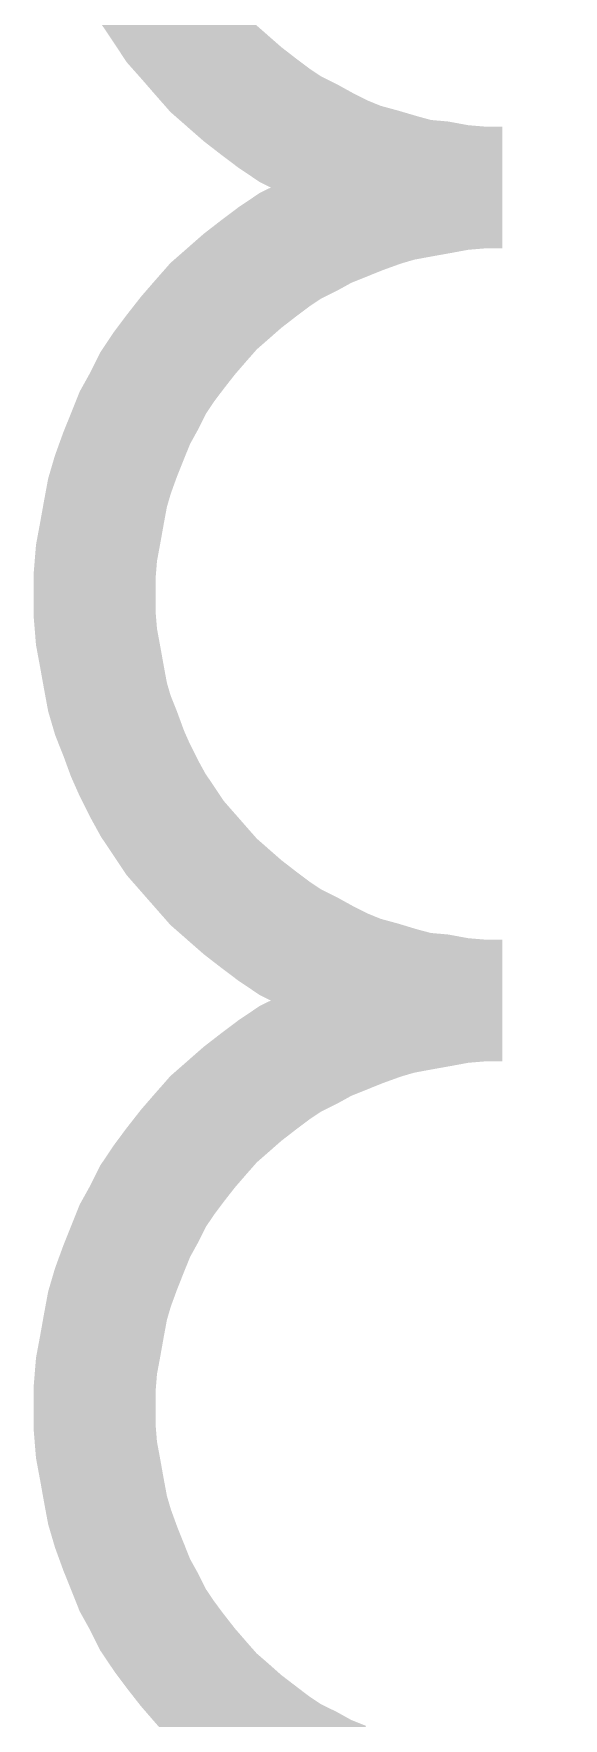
# Model space of a CAD drawing. Header units: inches. Extents: x 0 to 841, y 0 to 594.
# Drawn here: x 44.65 to 47.91, y 263.09 to 273.44 of the extents above; entities that cross this region are included whole.
import ezdxf

# ---------------------------------------------------------------- set-up
doc = ezdxf.new("R2010")
doc.units = ezdxf.units.IN
doc.layers.add('Sheet', color=255, linetype='Continuous')

msp = doc.modelspace()

# ---------------------------------------------------------------- linework, layer by layer
at = {"layer": 'Sheet'}
for points in [[(45.275, 273.912, 0.749, 0.749, 0), (45.331, 273.8, 0.749, 0.749, 0), (45.387, 273.699, 0.749, 0.749, 0), (45.455, 273.598, 0.749, 0.749, 0), (45.522, 273.496, 0.749, 0.749, 0), (45.601, 273.407, 0.749, 0.749, 0), (45.679, 273.317, 0.749, 0.749, 0), (45.758, 273.227, 0.749, 0.749, 0), (45.848, 273.148, 0.749, 0.749, 0), (45.937, 273.07, 0.749, 0.749, 0), (46.039, 272.991, 0.749, 0.749, 0), (46.128, 272.924, 0.749, 0.749, 0), (46.229, 272.856, 0.749, 0.749, 0), (46.342, 272.8, 0.749, 0.749, 0), (46.443, 272.744, 0.749, 0.749, 0), (46.555, 272.688, 0.749, 0.749, 0), (46.667, 272.643, 0.749, 0.749, 0), (46.791, 272.609, 0.749, 0.749, 0), (46.903, 272.576, 0.749, 0.749, 0), (47.027, 272.542, 0.749, 0.749, 0), (47.15, 272.531, 0.749, 0.749, 0), (47.274, 272.508, 0.749, 0.749, 0), (47.408, 272.497, 0.749, 0.749, 0), (47.532, 272.497, 0.749, 0.749, 0)], [(47.532, 272.497, 0.749, 0.749, 0), (47.408, 272.497, 0.749, 0.749, 0), (47.274, 272.486, 0.749, 0.749, 0), (47.15, 272.463, 0.749, 0.749, 0), (47.027, 272.441, 0.749, 0.749, 0), (46.903, 272.418, 0.749, 0.749, 0), (46.791, 272.385, 0.749, 0.749, 0), (46.667, 272.34, 0.749, 0.749, 0), (46.555, 272.295, 0.749, 0.749, 0), (46.443, 272.25, 0.749, 0.749, 0), (46.342, 272.194, 0.749, 0.749, 0), (46.229, 272.138, 0.749, 0.749, 0), (46.128, 272.07, 0.749, 0.749, 0), (46.039, 272.003, 0.749, 0.749, 0), (45.937, 271.924, 0.749, 0.749, 0), (45.848, 271.846, 0.749, 0.749, 0), (45.758, 271.767, 0.749, 0.749, 0), (45.679, 271.677, 0.749, 0.749, 0), (45.601, 271.587, 0.749, 0.749, 0), (45.522, 271.486, 0.749, 0.749, 0), (45.455, 271.397, 0.749, 0.749, 0), (45.387, 271.295, 0.749, 0.749, 0), (45.331, 271.183, 0.749, 0.749, 0), (45.275, 271.082, 0.749, 0.749, 0), (45.23, 270.97, 0.749, 0.749, 0), (45.185, 270.858, 0.749, 0.749, 0), (45.14, 270.734, 0.749, 0.749, 0), (45.107, 270.622, 0.749, 0.749, 0), (45.084, 270.498, 0.749, 0.749, 0), (45.062, 270.375, 0.749, 0.749, 0), (45.039, 270.251, 0.749, 0.749, 0), (45.028, 270.116, 0.749, 0.749, 0), (45.028, 269.993, 0.749, 0.749, 0)], [(45.028, 269.993, 0.749, 0.749, 0), (45.028, 269.869, 0.749, 0.749, 0), (45.039, 269.735, 0.749, 0.749, 0), (45.062, 269.611, 0.749, 0.749, 0), (45.084, 269.488, 0.749, 0.749, 0), (45.107, 269.364, 0.749, 0.749, 0), (45.14, 269.252, 0.749, 0.749, 0), (45.185, 269.139, 0.749, 0.749, 0), (45.23, 269.016, 0.749, 0.749, 0), (45.275, 268.915, 0.749, 0.749, 0), (45.331, 268.803, 0.749, 0.749, 0), (45.387, 268.701, 0.749, 0.749, 0), (45.455, 268.6, 0.749, 0.749, 0), (45.522, 268.499, 0.749, 0.749, 0), (45.601, 268.409, 0.749, 0.749, 0), (45.679, 268.32, 0.749, 0.749, 0), (45.758, 268.23, 0.749, 0.749, 0), (45.848, 268.151, 0.749, 0.749, 0), (45.937, 268.073, 0.749, 0.749, 0), (46.039, 267.994, 0.749, 0.749, 0), (46.128, 267.927, 0.749, 0.749, 0), (46.229, 267.859, 0.749, 0.749, 0), (46.342, 267.803, 0.749, 0.749, 0), (46.443, 267.747, 0.749, 0.749, 0), (46.555, 267.691, 0.749, 0.749, 0), (46.667, 267.646, 0.749, 0.749, 0), (46.791, 267.612, 0.749, 0.749, 0), (46.903, 267.578, 0.749, 0.749, 0), (47.027, 267.545, 0.749, 0.749, 0), (47.15, 267.534, 0.749, 0.749, 0), (47.274, 267.511, 0.749, 0.749, 0), (47.408, 267.5, 0.749, 0.749, 0), (47.532, 267.5, 0.749, 0.749, 0)], [(47.532, 267.5, 0.749, 0.749, 0), (47.408, 267.5, 0.749, 0.749, 0), (47.274, 267.489, 0.749, 0.749, 0), (47.15, 267.466, 0.749, 0.749, 0), (47.027, 267.444, 0.749, 0.749, 0), (46.903, 267.421, 0.749, 0.749, 0), (46.791, 267.388, 0.749, 0.749, 0), (46.667, 267.343, 0.749, 0.749, 0), (46.555, 267.298, 0.749, 0.749, 0), (46.443, 267.253, 0.749, 0.749, 0), (46.342, 267.197, 0.749, 0.749, 0), (46.229, 267.141, 0.749, 0.749, 0), (46.128, 267.073, 0.749, 0.749, 0), (46.039, 267.006, 0.749, 0.749, 0), (45.937, 266.927, 0.749, 0.749, 0), (45.848, 266.849, 0.749, 0.749, 0), (45.758, 266.77, 0.749, 0.749, 0), (45.679, 266.68, 0.749, 0.749, 0), (45.601, 266.59, 0.749, 0.749, 0), (45.522, 266.489, 0.749, 0.749, 0), (45.455, 266.399, 0.749, 0.749, 0), (45.387, 266.298, 0.749, 0.749, 0), (45.331, 266.186, 0.749, 0.749, 0), (45.275, 266.085, 0.749, 0.749, 0), (45.23, 265.973, 0.749, 0.749, 0), (45.185, 265.86, 0.749, 0.749, 0), (45.14, 265.737, 0.749, 0.749, 0), (45.107, 265.625, 0.749, 0.749, 0), (45.084, 265.501, 0.749, 0.749, 0), (45.062, 265.377, 0.749, 0.749, 0), (45.039, 265.254, 0.749, 0.749, 0), (45.028, 265.119, 0.749, 0.749, 0), (45.028, 264.996, 0.749, 0.749, 0)], [(45.028, 264.996, 0.749, 0.749, 0), (45.028, 264.872, 0.749, 0.749, 0), (45.039, 264.737, 0.749, 0.749, 0), (45.062, 264.614, 0.749, 0.749, 0), (45.084, 264.49, 0.749, 0.749, 0), (45.107, 264.367, 0.749, 0.749, 0), (45.14, 264.255, 0.749, 0.749, 0), (45.185, 264.131, 0.749, 0.749, 0), (45.23, 264.019, 0.749, 0.749, 0), (45.275, 263.906, 0.749, 0.749, 0), (45.331, 263.805, 0.749, 0.749, 0), (45.387, 263.693, 0.749, 0.749, 0), (45.455, 263.592, 0.749, 0.749, 0), (45.522, 263.502, 0.749, 0.749, 0), (45.601, 263.401, 0.749, 0.749, 0), (45.679, 263.311, 0.749, 0.749, 0), (45.758, 263.221, 0.749, 0.749, 0), (45.848, 263.143, 0.749, 0.749, 0), (45.937, 263.064, 0.749, 0.749, 0), (46.039, 262.986, 0.749, 0.749, 0), (46.128, 262.918, 0.749, 0.749, 0), (46.229, 262.851, 0.749, 0.749, 0), (46.342, 262.795, 0.749, 0.749, 0), (46.443, 262.739, 0.749, 0.749, 0), (46.555, 262.694, 0.749, 0.749, 0)]]:
    msp.add_lwpolyline(points, format="xyseb", dxfattribs=at)

doc.saveas('drawing.dxf')
